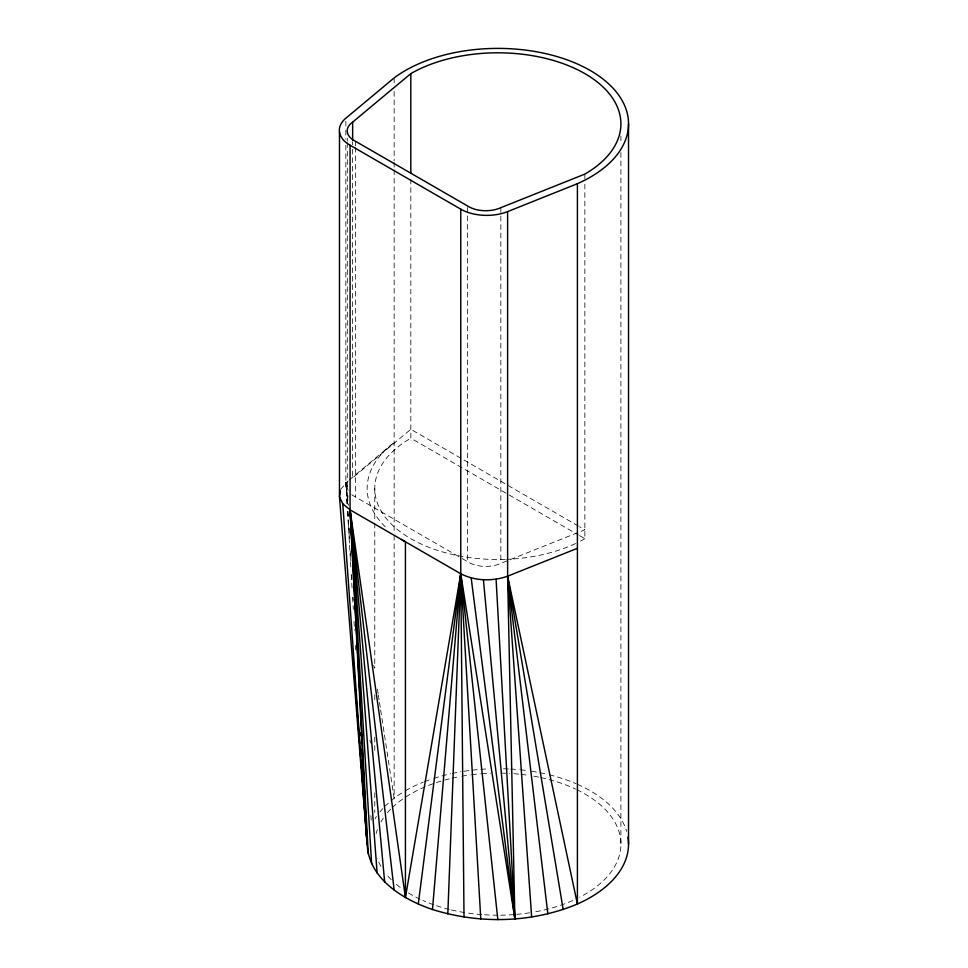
<?xml version="1.0" encoding="UTF-8"?>
<svg xmlns="http://www.w3.org/2000/svg" width="968" height="968" viewBox="0 0 968 968"><rect width="100%" height="100%" fill="white"/><g stroke="black" fill="none" stroke-linecap="round" stroke-linejoin="round"><path stroke-width="0.73" stroke-dasharray="4.84 3.63" d="M375.027 818.771L376.407 816.435M340.542 489.457L348.153 480.878M379.928 811.946L382.759 808.631M384.659 806.417L389.935 801.855M390.987 800.947L394.145 798.213A130.692 75.456 0 0 1 404.092 791.57M349.303 479.922L394.145 442.509A130.692 75.456 0 0 0 387.611 528.988M462.317 558.645L467.52 561.646A24.273 14.012 0 0 0 500.831 563.376L584.854 529.798L579.626 526.774M578.319 526.023L410.819 429.308L352.642 477.829L352.642 146.241M410.819 179.116L410.819 438.201L578.319 534.905M579.626 535.667L584.854 538.692L584.854 180.121M351.844 494.709A23.764 13.721 0 0 0 355.643 497.056L461.01 557.895M345.854 145.321L345.854 482.79L348.371 499.234M373.781 665.173L374.241 668.162M377.435 689.083L378.125 693.572M378.355 695.06L379.274 701.05M379.504 702.538L380.412 708.515M380.642 710.016L394.145 798.213L394.145 534.457M347.089 503.868L345.854 482.79L348.541 505.272M347.197 503.917L345.854 482.79L347.827 503.856M370.03 740.048L370.308 743.061M345.854 482.79L347.439 503.88M348.008 511.406L348.456 517.432M349.254 527.971L349.702 533.997M370.913 815.576L371.252 820.102M347.681 511.455L348.444 523.531M348.541 525.031L349.702 543.133M350.174 550.683L350.852 561.246M351.723 574.823L352.098 580.848M353.163 597.45L353.356 600.462M347.536 511.406L350.912 568.615M351.263 574.641L352.146 589.693M352.594 597.22L353.308 609.271M354.01 621.311L354.542 630.35M355.438 645.402L355.704 649.915M620.899 135.931L620.899 143.482M620.899 152.545L620.899 844.144M584.854 174.095L584.854 178.62M500.831 207.684L500.831 563.376M467.52 207.454L467.52 561.646M394.145 77.924L394.145 83.95M394.145 91.476L394.145 160.785M394.145 162.285L394.145 168.311M394.145 169.823L394.145 532.944M374.773 488.441L374.773 521.607M374.773 523.107L374.773 667.799M374.773 694.927L374.773 702.465M374.773 737.132L374.773 750.696M374.773 792.901L374.773 812.491M355.643 141.352L355.643 145.878M355.643 147.39L355.643 497.056M352.642 141.715L352.642 144.728M347.294 138.121L347.294 141.147M347.294 142.647L347.294 487.799M345.854 121.218L345.854 128.744M345.854 130.257L345.854 139.295M576.94 789.719A123.069 71.051 0 0 1 579.65 897.227M572.754 900.518A123.069 71.051 0 0 1 533.913 912.074M529.69 912.776A123.069 71.051 0 0 1 516.791 914.349M513.899 914.591A123.069 71.051 0 0 1 499.294 915.196M497.83 915.196A123.069 71.051 0 0 1 483.226 914.7M481.774 914.591A123.069 71.051 0 0 1 465.983 912.776M464.579 912.558A123.069 71.051 0 0 1 450.737 909.787M449.261 909.424A123.069 71.051 0 0 1 436.302 905.685M433.543 904.729A123.069 71.051 0 0 1 422.919 900.518M420.112 899.236A123.069 71.051 0 0 1 408.327 892.907M400.195 887.402A123.069 71.051 0 0 1 395.513 883.615M391.254 879.67A123.069 71.051 0 0 1 385.736 873.463M380.932 866.36A123.069 71.051 0 0 1 377.363 858.664M376.141 833.557A123.069 71.051 0 0 1 377.363 829.636M380.932 821.941A123.069 71.051 0 0 1 383.28 818.19M387.454 812.721A123.069 71.051 0 0 1 391.254 808.619M392.27 807.615A123.069 71.051 0 0 1 404.721 797.692M405.907 796.906A123.069 71.051 0 0 1 450.737 778.502M452.092 778.187A123.069 71.051 0 0 1 460.369 776.469M461.76 776.215A123.069 71.051 0 0 1 470.242 774.896M471.67 774.715A123.069 71.051 0 0 1 480.322 773.819M481.774 773.698A123.069 71.051 0 0 1 490.522 773.214M500.759 773.117A123.069 71.051 0 0 1 509.543 773.42M513.899 773.698A123.069 71.051 0 0 1 519.683 774.218M521.123 774.376A123.069 71.051 0 0 1 528.274 775.295M533.913 776.215A123.069 71.051 0 0 1 539.466 777.28M540.846 777.57A123.069 71.051 0 0 1 575.561 789.053M405.423 790.795A130.692 75.456 0 0 1 423.294 782.168M424.577 781.66A130.692 75.456 0 0 1 432.49 778.804M433.833 778.357A130.692 75.456 0 0 1 450.701 773.771M452.165 773.444A130.692 75.456 0 0 1 461.022 771.75M464.011 771.266A130.692 75.456 0 0 1 489.288 768.858M503.529 768.761A130.692 75.456 0 0 1 509.228 768.979M510.656 769.052A130.692 75.456 0 0 1 519.126 769.693M520.53 769.838A130.692 75.456 0 0 1 528.903 770.855M531.662 771.266A130.692 75.456 0 0 1 547.852 774.436M549.279 774.787A130.692 75.456 0 0 1 576.154 783.741M577.4 784.286A130.692 75.456 0 0 1 626.683 831.512M584.854 538.692A123.069 71.051 0 0 1 576.94 542.879M575.561 543.532A123.069 71.051 0 0 1 506.615 559.322M505.151 559.371A123.069 71.051 0 0 1 385.591 517.577A123.069 71.051 0 0 1 410.819 438.201M348.153 490.425A23.764 13.721 0 0 1 348.262 482.512"/><path stroke-width="1.45" d="M447.821 913.852L460.768 573.758L460.768 209.161L350.077 145.248A36.711 21.199 0 0 1 345.854 118.205L394.145 77.924A130.692 75.456 0 0 1 590.25 70.495A130.692 75.456 0 0 1 577.4 183.714L577.4 904.003C531.843 923.121 479.438 924.259 432.49 909.496C402.966 899.55 368.687 878.811 367.15 844.144L339.478 496.765L339.478 132.168M432.49 909.496L460.768 573.758L350.077 509.846L342.781 503.844L339.478 496.765L340.325 490.921M418.273 904.003L460.768 573.758C475.203 581.127 492.458 581.526 507.619 576.19L577.4 548.311M350.077 145.248L350.077 509.846L405.423 897.505L460.768 573.758L514.891 918.959L507.619 576.19L507.619 211.605L577.4 183.714M352.642 122.125L410.819 73.616A123.069 71.051 0 0 1 584.854 73.616A123.069 71.051 0 0 1 584.854 174.095L500.831 207.684A24.273 14.012 0 0 1 467.52 205.942L355.643 141.352A23.764 13.721 0 0 1 352.642 122.125L352.642 140.215M563.182 909.496L507.619 576.19L531.662 917.035M471.174 577.969L514.891 918.959L496.088 579.263M547.852 913.852L507.619 576.19L577.4 904.003A130.692 75.456 0 0 0 627.954 837.102M394.145 890.076L350.077 509.846L367.15 844.144L362.746 785.532M464.011 917.035L460.768 573.758L497.83 919.6M483.431 579.88L514.891 918.959M384.659 881.872L350.077 509.846L368.264 853.994M377.096 873.015L350.077 509.846L371.603 863.674M353.61 663.794L353.84 666.795M354.518 675.821L354.748 678.822M355.534 689.349L355.752 692.35M356.321 699.864L356.66 704.377M357.337 713.392L357.676 717.905M358.124 723.907L358.692 731.421M359.14 737.435L359.588 743.448M360.036 749.462L360.604 756.976M360.943 761.489L361.512 769.003M361.851 773.505L362.516 782.531M342.781 503.844L367.15 844.144L366.521 833.605M360.58 732.728L360.761 735.74M361.56 749.293L361.826 753.806M362.528 765.857L362.976 773.384M363.508 782.41L364.125 792.949M364.391 797.475L365.456 815.54M365.638 818.553L366.352 830.592M460.768 573.758L480.781 918.959M628.522 123.856L628.522 844.144M410.819 73.616L410.819 173.091M405.423 897.505L405.423 541.802A130.692 75.456 0 0 1 401.478 539.418M507.619 211.605A36.711 21.199 0 0 1 460.768 209.161"/></g></svg>
